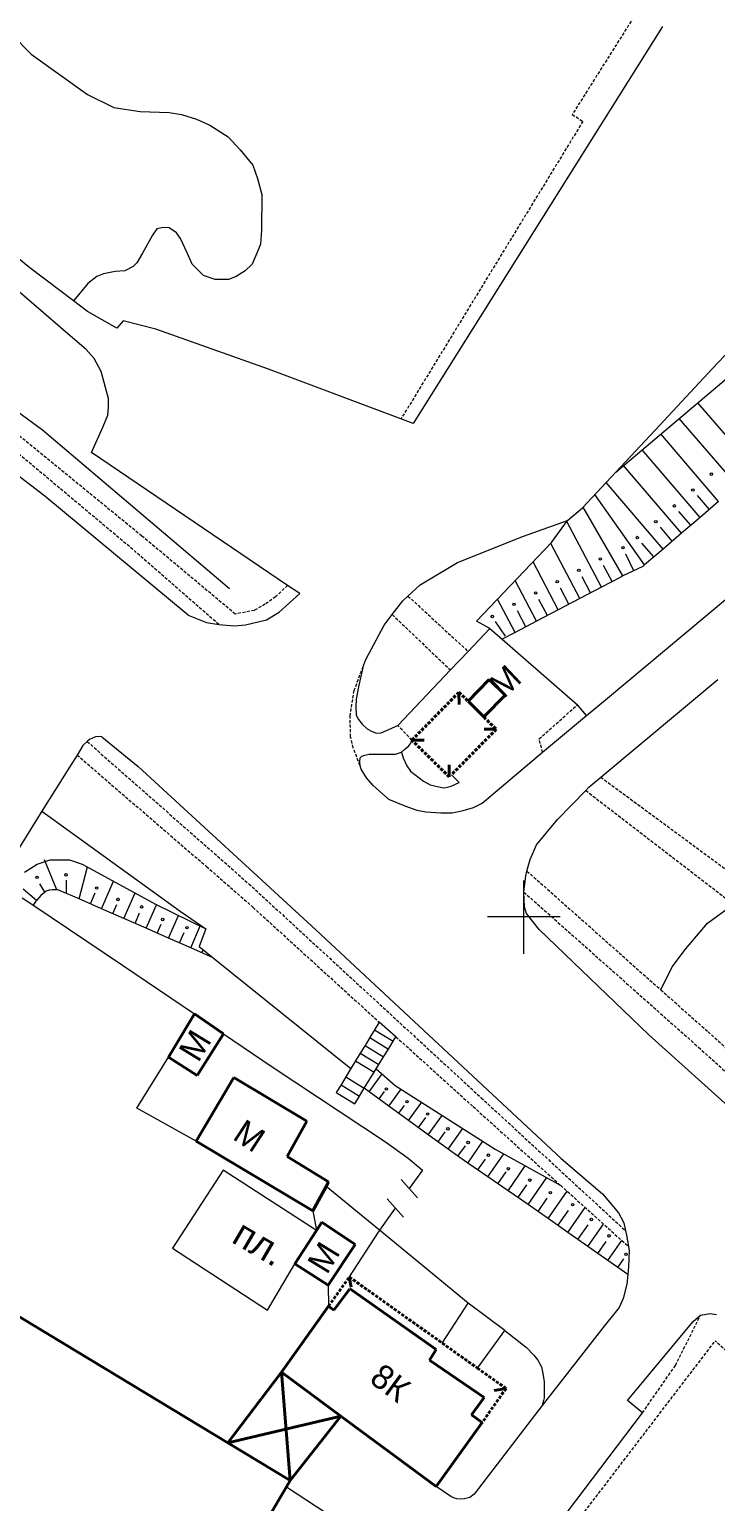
# Model space of a CAD drawing. Extents: x 1000 to 4000, y -5000 to -1000.
# Drawn here: x 2718.8 to 2831.5, y -1496 to -1254.3 of the extents above; entities that cross this region are included whole.
import ezdxf
from ezdxf.enums import TextEntityAlignment as Align

# ---------------------------------------------------------------- set-up
doc = ezdxf.new("R2010")
doc.units = 0
doc.header["$MEASUREMENT"] = 0
doc.linetypes.add('DASHED', pattern=[0.75, 0.5, -0.25])
for name, color, linetype in [('1', 7, 'CONTINUOUS'), ('11', 7, 'CONTINUOUS'), ('13', 7, 'CONTINUOUS'), ('17', 7, 'CONTINUOUS'), ('24', 7, 'CONTINUOUS'), ('25', 7, 'CONTINUOUS'), ('37', 7, 'CONTINUOUS'), ('40', 7, 'CONTINUOUS'), ('7', 7, 'CONTINUOUS')]:
    doc.layers.add(name, color=color, linetype=linetype)
doc.styles.get("Standard").update_dxf_attribs({"font": 'txt', "height": 0.2})

msp = doc.modelspace()

# ---------------------------------------------------------------- linework, layer by layer
at = {"layer": '1', "color": 253, "linetype": 'Continuous', "lineweight": 0}
for p, q in [((2800, -1406.06), (2800, -1394.02)), ((2805.96, -1400), (2794.04, -1400))]:
    msp.add_line(p, q, dxfattribs=at)
at = {"layer": '11', "color": 253, "linetype": 'Continuous', "lineweight": 0}
for p, q in [((2790.84, -1356.43), (2794.4, -1352.68)), ((2794.4, -1352.68), (2796.44, -1354.45)), ((2796.44, -1354.45), (2808.83, -1365.18)), ((2787.94, -1359.48), (2790.84, -1356.43)), ((2779.3, -1368.58), (2787.94, -1359.48)), ((2717.61, -1396.9), (2719.33, -1398.06)), ((2719.33, -1398.06), (2734.07, -1407.95)), ((2734.07, -1407.95), (2745.9, -1415.95)), ((2745.9, -1415.95), (2750.68, -1419.19)), ((2750.68, -1419.19), (2758.68, -1424.61)), ((2736.41, -1431.39), (2741.62, -1423.02)), ((2758.68, -1424.61), (2777.26, -1436.94)), ((2746.19, -1436.84), (2736.41, -1431.39)), ((2777.26, -1436.94), (2781, -1439.6)), ((2781, -1439.6), (2783.33, -1441.61)), ((2783.33, -1441.61), (2781.19, -1444.61)), ((2782.51, -1446.11), (2779.86, -1443.11)), ((2780.21, -1449.32), (2777.56, -1446.32)), ((2778.88, -1447.82), (2776.28, -1451.45)), ((2776.06, -1451.76), (2771.33, -1459.13)), ((2776.28, -1451.45), (2776.06, -1451.76)), ((2761.02, -1493.58), (2775.76, -1503.22))]:
    msp.add_line(p, q, dxfattribs=at)
at = {"layer": '13', "color": 253, "linetype": 'Continuous', "lineweight": 40}
for p, q in [((2790.84, -1364.61), (2794.33, -1361.05)), ((2794.33, -1361.05), (2796.94, -1363.62)), ((2789.34, -1363.13), (2789.36, -1365.13)), ((2793.42, -1367.2), (2790.84, -1364.61)), ((2796.94, -1363.62), (2793.42, -1367.2)), ((2795.46, -1369.21), (2793.46, -1369.22)), ((2781.61, -1371), (2783.61, -1370.98)), ((2787.76, -1377.05), (2787.74, -1375.05)), ((2745.9, -1415.95), (2741.62, -1423.02)), ((2750.68, -1419.19), (2745.9, -1415.95)), ((2746.36, -1426.03), (2750.68, -1419.19)), ((2741.62, -1423.02), (2746.36, -1426.03)), ((2746.19, -1436.84), (2752.35, -1426.38)), ((2752.35, -1426.38), (2764.38, -1433.57)), ((2764.38, -1433.57), (2761.11, -1439.33)), ((2765.34, -1448.29), (2746.19, -1436.84)), ((2761.11, -1439.33), (2767.94, -1443.52)), ((2767.53, -1444.26), (2765.34, -1448.29)), ((2767.94, -1443.52), (2767.53, -1444.26)), ((2762.38, -1456.97), (2765.92, -1451.51)), ((2765.92, -1451.51), (2766.82, -1450.14)), ((2766.82, -1450.14), (2772.29, -1453.77)), ((2772.29, -1453.77), (2767.86, -1460.47)), ((2767.86, -1460.47), (2762.38, -1456.97)), ((2771.61, -1460.79), (2771.33, -1459.13)), ((2708.1, -1460.21), (2751.37, -1486.36)), ((2768.8, -1464.58), (2771.44, -1461.07)), ((2771.44, -1461.07), (2771.68, -1461.24)), ((2771.68, -1461.24), (2785.59, -1471.02)), ((2760.19, -1474.78), (2767.91, -1463.93)), ((2767.91, -1463.93), (2768.8, -1464.58)), ((2785.59, -1471.02), (2784.48, -1472.78)), ((2784.48, -1472.78), (2793.49, -1478.92)), ((2751.37, -1486.36), (2760.19, -1474.78)), ((2769.92, -1481.97), (2760.19, -1474.78)), ((2761.63, -1492.55), (2760.19, -1474.78)), ((2793.49, -1478.92), (2791.41, -1481.75)), ((2795.1, -1477.76), (2797.07, -1477.42)), ((2751.37, -1486.36), (2769.92, -1481.97)), ((2761.63, -1492.55), (2769.92, -1481.97)), ((2785.59, -1493.53), (2769.92, -1481.97)), ((2793.17, -1483.01), (2785.59, -1493.53)), ((2791.41, -1481.75), (2793.17, -1483.01)), ((2751.37, -1486.36), (2761.63, -1492.55)), ((2761.63, -1492.55), (2761.02, -1493.58)), ((2761.02, -1493.58), (2740.82, -1527.6))]:
    msp.add_line(p, q, dxfattribs=at)
at = {"layer": '13', "color": 253, "linetype": 'DASHED', "lineweight": 40}
for p, q in [((2781.61, -1371), (2789.34, -1363.13)), ((2789.34, -1363.13), (2790.84, -1364.61)), ((2793.42, -1367.2), (2795.46, -1369.21)), ((2795.46, -1369.21), (2788.13, -1376.67)), ((2787.76, -1377.05), (2781.61, -1371)), ((2767.91, -1463.93), (2771.33, -1459.13)), ((2771.33, -1459.13), (2786.6, -1469.98)), ((2786.6, -1469.98), (2792.38, -1474.09)), ((2792.38, -1474.09), (2797.07, -1477.42)), ((2797.07, -1477.42), (2793.17, -1483.01))]:
    msp.add_line(p, q, dxfattribs=at)
at = {"layer": '24', "color": 253, "linetype": 'DASHED', "lineweight": 0}
for p, q in [((2819.62, -1249.81), (2807.95, -1268.29)), ((2807.95, -1268.29), (2809.69, -1269.42)), ((2809.69, -1269.42), (2779.82, -1318.27)), ((2737.25, -1337.49), (2704.06, -1310.38)), ((2735.8, -1339.71), (2710.04, -1318.17)), ((2752.6, -1350.31), (2737.25, -1337.49)), ((2749.89, -1352.04), (2735.8, -1339.71)), ((2761.19, -1345.6), (2759.22, -1347.46)), ((2759.22, -1347.46), (2757.53, -1348.7)), ((2780.97, -1347.34), (2790.84, -1356.43)), ((2755.74, -1349.69), (2752.6, -1350.31)), ((2757.53, -1348.7), (2755.74, -1349.69)), ((2778.38, -1350.4), (2787.94, -1359.48)), ((2772.11, -1362.87), (2773.55, -1359.08)), ((2771.47, -1367.05), (2772.11, -1362.87)), ((2802.5, -1370.8), (2808.83, -1365.18)), ((2771.54, -1370.45), (2771.47, -1367.05)), ((2781.61, -1371), (2779.3, -1368.58)), ((2728.29, -1371.24), (2754.82, -1394.57)), ((2771.98, -1372.26), (2771.54, -1370.45)), ((2773.09, -1375.19), (2771.98, -1372.26)), ((2803.09, -1373), (2802.5, -1370.8)), ((2726.61, -1373.44), (2747.87, -1391.74)), ((2812.65, -1377.08), (2838.75, -1396.31)), ((2810.16, -1379.26), (2834.42, -1397.92)), ((2747.87, -1391.74), (2755.51, -1398.44)), ((2800.51, -1392.49), (2822.49, -1411.99)), ((2754.82, -1394.57), (2793, -1429.71)), ((2800, -1395.93), (2828.7, -1421.42)), ((2755.51, -1398.44), (2776.25, -1417.3)), ((2822.49, -1411.99), (2830.25, -1418.87)), ((2778.99, -1419.68), (2791.67, -1431.16)), ((2830.25, -1418.87), (2876.58, -1460.64)), ((2828.7, -1421.42), (2874.67, -1462.82)), ((2793, -1429.71), (2816.72, -1451.55)), ((2791.67, -1431.16), (2806.05, -1444.1)), ((2806.05, -1444.1), (2817.17, -1454.11)), ((2824.91, -1473.64), (2829.02, -1465.39)), ((2794.96, -1517.29), (2831.43, -1469.64)), ((2875.89, -1509.19), (2831.43, -1469.64)), ((2819.48, -1481.44), (2824.91, -1473.64))]:
    msp.add_line(p, q, dxfattribs=at)
at = {"layer": '24', "color": 253, "linetype": 'Continuous', "lineweight": 0}
for p, q in [((2822.77, -1253.86), (2781.82, -1319.02)), ((2813.39, -1364.39), (2945.29, -1253.97)), ((2718.83, -1293.47), (2712.96, -1288.66)), ((2725.48, -1304.61), (2710.51, -1291.79)), ((2726.03, -1298.88), (2718.83, -1293.47)), ((2728.32, -1300.61), (2726.03, -1298.88)), ((2830.97, -1310.01), (2842.39, -1297.84)), ((2733.16, -1303.37), (2728.32, -1300.61)), ((2734.16, -1302.16), (2733.16, -1303.37)), ((2739.56, -1303.53), (2734.16, -1302.16)), ((2728.09, -1306.86), (2725.48, -1304.61)), ((2758.06, -1310.09), (2739.56, -1303.53)), ((2729.44, -1308.37), (2728.09, -1306.86)), ((2730.58, -1310.46), (2729.44, -1308.37)), ((2731.76, -1314.93), (2730.58, -1310.46)), ((2779.82, -1318.27), (2758.06, -1310.09)), ((2821.57, -1320.1), (2830.97, -1310.01)), ((2721.34, -1330.95), (2698.97, -1313.84)), ((2731.68, -1317.63), (2731.76, -1316.4)), ((2731.76, -1316.4), (2731.76, -1314.93)), ((2728.97, -1323.78), (2730.91, -1319.51)), ((2730.91, -1319.51), (2731.68, -1317.63)), ((2781.82, -1319.02), (2779.82, -1318.27)), ((2815.13, -1326.98), (2821.57, -1320.1)), ((2761.19, -1345.6), (2728.97, -1323.78)), ((2809.61, -1332.87), (2815.13, -1326.98)), ((2744.85, -1350.46), (2721.34, -1330.95)), ((2807.19, -1334.95), (2809.61, -1332.87)), ((2799.94, -1337.5), (2807.19, -1334.95)), ((2789.11, -1341.81), (2799.94, -1337.5)), ((2782.99, -1345.51), (2789.11, -1341.81)), ((2763.18, -1346.94), (2761.19, -1345.6)), ((2780.97, -1347.34), (2782.99, -1345.51)), ((2759.79, -1349.97), (2763.18, -1346.94)), ((2778.38, -1350.4), (2780.11, -1348.12)), ((2780.11, -1348.12), (2780.97, -1347.34)), ((2744.85, -1350.46), (2747.86, -1351.68)), ((2757.75, -1351.23), (2759.79, -1349.97)), ((2777.08, -1352.1), (2778.38, -1350.4)), ((2747.86, -1351.68), (2749.89, -1352.04)), ((2749.89, -1352.04), (2752.48, -1352.26)), ((2752.48, -1352.26), (2754.28, -1352.09)), ((2754.28, -1352.09), (2757.75, -1351.23)), ((2774.06, -1357.75), (2777.08, -1352.1)), ((2773.55, -1359.08), (2774.06, -1357.75)), ((2773.55, -1359.08), (2772.82, -1362.27)), ((2772.82, -1362.27), (2772.45, -1364.26)), ((2812.65, -1377.08), (2831.89, -1361.07)), ((2772.45, -1364.26), (2772.39, -1365.53)), ((2810.31, -1366.96), (2808.83, -1365.18)), ((2810.31, -1366.96), (2813.39, -1364.39)), ((2772.39, -1365.53), (2772.48, -1366.91)), ((2772.48, -1366.91), (2772.82, -1367.59)), ((2772.82, -1367.59), (2773.47, -1368.37)), ((2803.09, -1373), (2810.31, -1366.96)), ((2773.47, -1368.37), (2774.24, -1369.14)), ((2774.24, -1369.14), (2775.08, -1369.57)), ((2775.08, -1369.57), (2775.82, -1369.85)), ((2775.82, -1369.85), (2776.56, -1369.79)), ((2776.56, -1369.79), (2779.3, -1368.58)), ((2727.58, -1371.9), (2726.61, -1373.44)), ((2728.29, -1371.24), (2727.58, -1371.9)), ((2728.66, -1370.89), (2728.29, -1371.24)), ((2729.66, -1370.46), (2728.66, -1370.89)), ((2730.29, -1370.42), (2729.66, -1370.46)), ((2730.7, -1370.46), (2730.29, -1370.42)), ((2730.7, -1370.46), (2736.67, -1375.3)), ((2779.93, -1372.95), (2780.45, -1372.47)), ((2780.45, -1372.47), (2781.12, -1371.91)), ((2781.12, -1371.91), (2781.42, -1371.48)), ((2781.42, -1371.48), (2781.61, -1371)), ((2726.61, -1373.44), (2725.36, -1375.41)), ((2773.04, -1374.55), (2773.14, -1373.91)), ((2773.09, -1375.19), (2773.04, -1374.55)), ((2773.14, -1373.91), (2773.4, -1373.62)), ((2773.4, -1373.62), (2773.86, -1373.45)), ((2773.86, -1373.45), (2774.59, -1373.32)), ((2774.59, -1373.32), (2777.41, -1373.32)), ((2777.41, -1373.32), (2778.93, -1373.32)), ((2778.93, -1373.32), (2779.93, -1372.95)), ((2779.93, -1372.95), (2780.17, -1373.9)), ((2780.17, -1373.9), (2780.77, -1375.22)), ((2793.13, -1381.32), (2803.09, -1373)), ((2725.36, -1375.41), (2720.84, -1382.67)), ((2736.67, -1375.3), (2765.84, -1402.13)), ((2773.27, -1375.77), (2773.09, -1375.19)), ((2774.13, -1377.18), (2773.27, -1375.77)), ((2775.24, -1378.46), (2774.13, -1377.18)), ((2780.77, -1375.22), (2781.41, -1376.07)), ((2781.41, -1376.07), (2783.5, -1377.75)), ((2788.13, -1376.67), (2789.37, -1377.97)), ((2810.7, -1378.71), (2812.65, -1377.08)), ((2777.75, -1380.69), (2775.24, -1378.46)), ((2783.5, -1377.75), (2784.62, -1378.36)), ((2784.62, -1378.36), (2786.51, -1378.8)), ((2786.51, -1378.8), (2786.91, -1378.82)), ((2786.91, -1378.82), (2787.39, -1378.72)), ((2787.39, -1378.72), (2788.07, -1378.58)), ((2788.07, -1378.58), (2789.37, -1377.97)), ((2805.55, -1384.02), (2810.16, -1379.26)), ((2810.16, -1379.26), (2810.7, -1378.71)), ((2777.75, -1380.69), (2780.45, -1381.8)), ((2780.45, -1381.8), (2782.41, -1382.47)), ((2790.06, -1382.57), (2791.74, -1382.08)), ((2791.74, -1382.08), (2793.13, -1381.32)), ((2720.84, -1382.67), (2704.55, -1408.87)), ((2720.84, -1382.67), (2743.57, -1399.06)), ((2782.41, -1382.47), (2783.91, -1382.77)), ((2783.91, -1382.77), (2786.39, -1382.95)), ((2786.39, -1382.95), (2788.2, -1382.93)), ((2788.2, -1382.93), (2790.06, -1382.57)), ((2802.09, -1388.17), (2805.55, -1384.02)), ((2801.02, -1390.57), (2802.09, -1388.17)), ((2800.51, -1392.49), (2801.02, -1390.57)), ((2800, -1395.93), (2800.3, -1393.27)), ((2800.3, -1393.27), (2800.51, -1392.49)), ((2800.1, -1398.38), (2800, -1395.93)), ((2743.57, -1399.06), (2747.75, -1401.98)), ((2800.41, -1399.45), (2800.1, -1398.38)), ((2802.51, -1402.11), (2800.41, -1399.45)), ((2747.75, -1401.98), (2746.68, -1404.88)), ((2765.84, -1402.13), (2806.15, -1439.67)), ((2820.54, -1419.35), (2802.51, -1402.11)), ((2746.68, -1404.88), (2748.95, -1406.71)), ((2748.95, -1406.71), (2771.57, -1424.93)), ((2858.19, -1453.27), (2820.54, -1419.35)), ((2806.15, -1439.67), (2812.91, -1445.46)), ((2776.28, -1451.45), (2767.53, -1444.26)), ((2812.91, -1445.46), (2815.56, -1448.62)), ((2765.34, -1448.29), (2765.92, -1451.51)), ((2815.56, -1448.62), (2816.42, -1450.24)), ((2790.84, -1463.43), (2776.28, -1451.45)), ((2816.42, -1450.24), (2816.72, -1451.55)), ((2816.72, -1451.55), (2816.89, -1452.29)), ((2816.89, -1452.29), (2817.17, -1454.11)), ((2817.17, -1454.11), (2817.28, -1454.81)), ((2817.28, -1454.81), (2817.18, -1457.46)), ((2817.08, -1458.71), (2816.94, -1460.32)), ((2817.18, -1457.46), (2817.08, -1458.71)), ((2767.86, -1460.47), (2767.91, -1463.93)), ((2816.94, -1460.32), (2816.32, -1462.65)), ((2786.6, -1469.98), (2790.84, -1463.43)), ((2796.89, -1467.9), (2790.84, -1463.43)), ((2815.66, -1464.13), (2812.95, -1467.46)), ((2816.32, -1462.65), (2815.66, -1464.13)), ((2817.03, -1479.39), (2827.84, -1466.44)), ((2827.84, -1466.44), (2829.02, -1465.39)), ((2829.02, -1465.39), (2830.58, -1465.1)), ((2830.58, -1465.1), (2831.66, -1465.29)), ((2792.38, -1474.09), (2796.89, -1467.9)), ((2796.89, -1467.9), (2800.42, -1470.7)), ((2812.95, -1467.46), (2803.03, -1480.25)), ((2800.42, -1470.7), (2801.65, -1471.99)), ((2801.65, -1471.99), (2802.29, -1472.81)), ((2802.29, -1472.81), (2802.88, -1473.87)), ((2802.88, -1473.87), (2803.11, -1474.98)), ((2803.11, -1474.98), (2803.35, -1476.33)), ((2803.35, -1476.33), (2803.35, -1477.79)), ((2803.35, -1478.96), (2803.23, -1479.43)), ((2803.35, -1477.79), (2803.35, -1478.96)), ((2803.03, -1480.25), (2801.92, -1481.67)), ((2803.23, -1479.43), (2803.03, -1480.25)), ((2819.48, -1481.44), (2817.03, -1479.39)), ((2801.92, -1481.67), (2791.84, -1494.79)), ((2793.2, -1516.07), (2819.48, -1481.44)), ((2787.99, -1495.19), (2785.59, -1493.53)), ((2788.6, -1495.44), (2787.99, -1495.19)), ((2788.98, -1495.55), (2788.6, -1495.44)), ((2789.64, -1495.6), (2788.98, -1495.55)), ((2790.26, -1495.55), (2789.64, -1495.6)), ((2791.12, -1495.31), (2790.26, -1495.55)), ((2791.84, -1494.79), (2791.12, -1495.31))]:
    msp.add_line(p, q, dxfattribs=at)
at = {"layer": '25', "color": 253, "linetype": 'Continuous', "lineweight": 0}
for p, q in [((2775.48, -1418.56), (2774.7, -1419.84)), ((2776.25, -1417.3), (2775.48, -1418.56)), ((2775.48, -1418.56), (2778.53, -1420.43)), ((2778.99, -1419.68), (2776.25, -1417.3)), ((2774.7, -1419.84), (2773.92, -1421.11)), ((2774.7, -1419.84), (2777.75, -1421.71)), ((2777.75, -1421.71), (2778.53, -1420.43)), ((2778.53, -1420.43), (2778.99, -1419.68)), ((2773.14, -1422.37), (2772.37, -1423.63)), ((2773.92, -1421.11), (2773.14, -1422.37)), ((2773.14, -1422.37), (2776.2, -1424.24)), ((2773.92, -1421.11), (2776.97, -1422.98)), ((2776.2, -1424.24), (2776.97, -1422.98)), ((2776.97, -1422.98), (2777.75, -1421.71)), ((2771.57, -1424.93), (2770.74, -1426.29)), ((2772.37, -1423.63), (2771.57, -1424.93)), ((2772.37, -1423.63), (2775.42, -1425.51)), ((2773.79, -1428.16), (2775.42, -1425.51)), ((2775.42, -1425.51), (2775.77, -1424.94)), ((2775.77, -1424.94), (2776.2, -1424.24)), ((2769.97, -1427.56), (2769.19, -1428.82)), ((2770.74, -1426.29), (2769.97, -1427.56)), ((2769.97, -1427.56), (2773.02, -1429.43)), ((2770.74, -1426.29), (2773.79, -1428.16)), ((2773.02, -1429.43), (2773.79, -1428.16)), ((2769.19, -1428.82), (2772.24, -1430.69)), ((2772.24, -1430.69), (2773.02, -1429.43))]:
    msp.add_line(p, q, dxfattribs=at)
at = {"layer": '37', "color": 253, "linetype": 'Continuous', "lineweight": 0}
for p, q in [((2815.13, -1326.98), (2844.36, -1302.24)), ((2838.05, -1326.61), (2828.57, -1315.6)), ((2835.02, -1329.22), (2825.51, -1318.19)), ((2831.99, -1331.83), (2822.5, -1320.74)), ((2828.95, -1334.43), (2819.45, -1323.32)), ((2825.91, -1337.03), (2816.39, -1325.91)), ((2822.87, -1339.63), (2813.51, -1328.7)), ((2819.83, -1342.23), (2811.64, -1330.7)), ((2830.47, -1333.13), (2828.52, -1330.85)), ((2816.28, -1344.05), (2809.73, -1332.74)), ((2827.43, -1335.73), (2825.48, -1333.45)), ((2831.99, -1331.83), (2828.95, -1334.43)), ((2804.55, -1338.54), (2807.19, -1334.95)), ((2812.73, -1345.89), (2807.07, -1335.12)), ((2824.39, -1338.33), (2822.44, -1336.05)), ((2828.95, -1334.43), (2825.91, -1337.03)), ((2792.21, -1351.47), (2804.55, -1338.54)), ((2809.19, -1347.75), (2804.43, -1338.7)), ((2821.35, -1340.93), (2819.4, -1338.65)), ((2825.91, -1337.03), (2822.87, -1339.63)), ((2818.08, -1343.18), (2816.78, -1340.47)), ((2822.87, -1339.63), (2819.83, -1342.23)), ((2805.64, -1349.61), (2801.51, -1341.73)), ((2814.5, -1344.96), (2813.1, -1342.31)), ((2819.55, -1342.47), (2816.28, -1344.05)), ((2819.83, -1342.23), (2819.55, -1342.47)), ((2802.1, -1351.47), (2798.59, -1344.79)), ((2807.41, -1348.68), (2806.02, -1346.03)), ((2812.73, -1345.89), (2809.19, -1347.75)), ((2810.96, -1346.82), (2809.56, -1344.17)), ((2815.91, -1344.22), (2812.73, -1345.89)), ((2816.28, -1344.05), (2815.91, -1344.22)), ((2798.56, -1353.33), (2795.68, -1347.84)), ((2803.87, -1350.54), (2802.48, -1347.89)), ((2809.19, -1347.75), (2805.64, -1349.61)), ((2800.33, -1352.4), (2798.94, -1349.75)), ((2805.64, -1349.61), (2802.1, -1351.47)), ((2794.4, -1352.68), (2792.21, -1351.47)), ((2796.97, -1353.93), (2795.35, -1351.51)), ((2798.56, -1353.33), (2796.44, -1354.45)), ((2802.1, -1351.47), (2798.56, -1353.33)), ((2717.97, -1392.69), (2720.07, -1391.34)), ((2720.07, -1391.34), (2722.17, -1390.64)), ((2723.27, -1395.59), (2721.26, -1390.64)), ((2722.17, -1390.64), (2725.35, -1390.64)), ((2725.35, -1390.64), (2727.45, -1391.34)), ((2726.97, -1397.07), (2728.34, -1391.82)), ((2727.45, -1391.34), (2739.58, -1397.97)), ((2724.89, -1396.11), (2724.89, -1394.01)), ((2730.63, -1398.68), (2732.61, -1394.16)), ((2719.94, -1397.34), (2717.74, -1395.45)), ((2720.68, -1396.48), (2719.94, -1397.34)), ((2721.24, -1395.82), (2720.5, -1394.6)), ((2721.52, -1395.78), (2720.68, -1396.48)), ((2722.03, -1395.64), (2721.52, -1395.78)), ((2722.59, -1395.59), (2722.03, -1395.64)), ((2723.27, -1395.59), (2722.59, -1395.59)), ((2723.48, -1395.59), (2723.27, -1395.59)), ((2724.88, -1396.15), (2723.48, -1395.59)), ((2726.97, -1397.07), (2724.88, -1396.15)), ((2728.8, -1397.87), (2729.61, -1396.04)), ((2734.3, -1400.28), (2736.14, -1396.09)), ((2719.84, -1397.46), (2719.39, -1398.1)), ((2719.94, -1397.34), (2719.84, -1397.46)), ((2730.63, -1398.68), (2726.97, -1397.07)), ((2734.3, -1400.28), (2730.63, -1398.68)), ((2732.47, -1399.48), (2733.13, -1397.96)), ((2737.96, -1401.89), (2739.66, -1398.01)), ((2739.58, -1397.97), (2747.75, -1401.98)), ((2737.96, -1401.89), (2734.3, -1400.28)), ((2736.13, -1401.09), (2736.89, -1399.34)), ((2739.79, -1402.69), (2740.44, -1401.21)), ((2741.62, -1403.5), (2743.26, -1399.78)), ((2745.29, -1405.1), (2746.91, -1401.39)), ((2741.62, -1403.5), (2737.96, -1401.89)), ((2745.29, -1405.1), (2741.62, -1403.5)), ((2743.45, -1404.3), (2744.2, -1402.6)), ((2748.95, -1406.71), (2745.29, -1405.1)), ((2747.12, -1405.91), (2747.34, -1405.41)), ((2774.59, -1428.74), (2776.72, -1425.79)), ((2775.77, -1424.94), (2778.89, -1427.7)), ((2774.59, -1428.74), (2773.79, -1428.16)), ((2778.89, -1427.7), (2795.27, -1438.12)), ((2777.83, -1431.08), (2774.59, -1428.74)), ((2776.21, -1429.91), (2777.1, -1428.68)), ((2777.83, -1431.08), (2779.84, -1428.3)), ((2781.07, -1433.43), (2783.22, -1430.45)), ((2781.07, -1433.43), (2777.83, -1431.08)), ((2779.45, -1432.25), (2780.37, -1430.98)), ((2782.69, -1434.6), (2783.89, -1432.93)), ((2784.31, -1435.77), (2786.6, -1432.6)), ((2784.31, -1435.77), (2781.07, -1433.43)), ((2785.93, -1436.94), (2787.1, -1435.32)), ((2787.55, -1438.12), (2789.98, -1434.75)), ((2787.55, -1438.12), (2784.31, -1435.77)), ((2789.17, -1439.29), (2790.39, -1437.61)), ((2790.82, -1440.42), (2793.29, -1436.86)), ((2788.79, -1439.01), (2787.55, -1438.12)), ((2790.82, -1440.42), (2788.79, -1439.01)), ((2792.47, -1441.56), (2793.69, -1439.78)), ((2794.11, -1442.69), (2796.72, -1438.92)), ((2795.27, -1438.12), (2806.05, -1444.1)), ((2794.11, -1442.69), (2790.82, -1440.42)), ((2797.4, -1444.97), (2794.11, -1442.69)), ((2795.75, -1443.83), (2797.1, -1441.88)), ((2797.4, -1444.97), (2800.24, -1440.87)), ((2800.69, -1447.25), (2797.4, -1444.97)), ((2799.04, -1446.11), (2800.51, -1444)), ((2800.69, -1447.25), (2803.75, -1442.82)), ((2803.97, -1449.53), (2807.11, -1445.05)), ((2802.4, -1448.43), (2800.69, -1447.25)), ((2802.33, -1448.39), (2803.84, -1446.21)), ((2803.97, -1449.53), (2802.4, -1448.43)), ((2807.25, -1451.83), (2803.97, -1449.53)), ((2805.61, -1450.68), (2807.33, -1448.22)), ((2807.25, -1451.83), (2810.1, -1447.75)), ((2810.52, -1454.12), (2807.25, -1451.83)), ((2808.89, -1452.97), (2810.57, -1450.56)), ((2810.52, -1454.12), (2813.1, -1450.45)), ((2813.8, -1456.42), (2810.52, -1454.12)), ((2812.16, -1455.27), (2813.53, -1453.31)), ((2813.8, -1456.42), (2816.09, -1453.14)), ((2817.08, -1458.71), (2813.8, -1456.42)), ((2815.44, -1457.56), (2816.44, -1456.14))]:
    msp.add_line(p, q, dxfattribs=at)
for centre in [(2830.8, -1327.34), (2827.76, -1329.94), (2824.72, -1332.54), (2821.68, -1335.14), (2818.64, -1337.74), (2812.57, -1341.25), (2816.28, -1339.4), (2809.03, -1343.11), (2805.48, -1344.97), (2798.4, -1348.69), (2801.94, -1346.83), (2794.82, -1350.7), (2720.03, -1393.54), (2724.81, -1393.11), (2729.82, -1395.29), (2733.35, -1397.16), (2737.22, -1398.37), (2740.68, -1400.44), (2744.68, -1401.78), (2777.42, -1428.26), (2780.79, -1430.36), (2784.19, -1432.39), (2787.52, -1434.81), (2790.85, -1437.05), (2794.18, -1439.13), (2797.44, -1441.37), (2800.98, -1443.23), (2804.37, -1445.3), (2808.02, -1447.26), (2811.09, -1449.69), (2814, -1452.37), (2816.78, -1455.43)]:
    msp.add_circle(centre, 0.2, dxfattribs=at)
at = {"layer": '40', "color": 253, "linetype": 'Continuous', "lineweight": 0}
for p, q in [((2715.98, -1255.22), (2719.06, -1258.38)), ((2719.06, -1258.38), (2728.31, -1265.02)), ((2728.31, -1265.02), (2732.66, -1267.12)), ((2732.66, -1267.12), (2736.98, -1267.82)), ((2736.98, -1267.82), (2741.73, -1267.97)), ((2741.73, -1267.97), (2743.79, -1268.29)), ((2743.79, -1268.29), (2746.21, -1269.03)), ((2746.21, -1269.03), (2748.41, -1270.03)), ((2748.41, -1270.03), (2751.45, -1271.94)), ((2751.45, -1271.94), (2753.43, -1274.08)), ((2753.43, -1274.08), (2755.49, -1276.61)), ((2755.49, -1276.61), (2756.27, -1278.79)), ((2756.27, -1278.79), (2756.97, -1281.44)), ((2756.97, -1281.44), (2756.89, -1287.3)), ((2738.99, -1288.08), (2737.35, -1291.08)), ((2739.72, -1287.07), (2738.99, -1288.08)), ((2740.82, -1286.84), (2739.72, -1287.07)), ((2741.75, -1286.91), (2740.82, -1286.84)), ((2742.92, -1287.69), (2741.75, -1286.91)), ((2743.58, -1288.67), (2742.92, -1287.69)), ((2756.89, -1287.3), (2756.74, -1289.6)), ((2744.71, -1291.01), (2743.58, -1288.67)), ((2756.39, -1290.42), (2755.38, -1292.84)), ((2756.74, -1289.6), (2756.39, -1290.42)), ((2736.42, -1292.64), (2735.83, -1293.26)), ((2737.35, -1291.08), (2736.42, -1292.64)), ((2745.53, -1292.84), (2744.71, -1291.01)), ((2747.39, -1294.71), (2745.53, -1292.84)), ((2755.38, -1292.84), (2754.21, -1293.97)), ((2729.84, -1294.9), (2728.4, -1296.03)), ((2730.93, -1294.43), (2729.84, -1294.9)), ((2732.87, -1294.08), (2730.93, -1294.43)), ((2734.47, -1293.96), (2732.87, -1294.08)), ((2735.83, -1293.26), (2734.47, -1293.96)), ((2749.3, -1295.37), (2747.39, -1294.71)), ((2752.73, -1294.9), (2751.48, -1295.37)), ((2754.21, -1293.97), (2752.73, -1294.9)), ((2728.4, -1296.03), (2726.03, -1298.88)), ((2751.48, -1295.37), (2749.3, -1295.37)), ((2698.09, -1303.36), (2720.95, -1320.05)), ((2720.95, -1320.05), (2751.67, -1346.08)), ((2830.17, -1401.05), (2834.42, -1397.92)), ((2826.58, -1405.33), (2830.17, -1401.05)), ((2824.36, -1408.24), (2826.58, -1405.33)), ((2822.49, -1411.99), (2824.36, -1408.24))]:
    msp.add_line(p, q, dxfattribs=at)
at = {"layer": '7', "color": 253, "linetype": 'Continuous', "lineweight": 0}
for p, q in [((2750.61, -1441.57), (2742.28, -1454.39)), ((2765.92, -1451.51), (2750.61, -1441.57)), ((2742.28, -1454.39), (2757.92, -1464.55)), ((2757.92, -1464.55), (2762.38, -1456.97))]:
    msp.add_line(p, q, dxfattribs=at)

# ---------------------------------------------------------------- texts
at = {"layer": '17', "color": 253, "linetype": 'Continuous', "lineweight": 0}
for s, height, rotation, p in [('М', 4, 43.4019, (2796.92, -1361.32)), ('М', 4, 58.6003, (2745.98, -1421.12)), ('М', 4, 326.7571, (2754.94, -1435.95)), ('пл.', 4.5, 329.7587, (2756.55, -1453.54)), ('М', 4, 58.6003, (2767.11, -1455.93)), ('8К', 4, 323.3863, (2778.08, -1476.5))]:
    msp.add_text(s, height=height, rotation=rotation, dxfattribs=at).set_placement(p, align=Align.MIDDLE)

doc.saveas('drawing.dxf')
